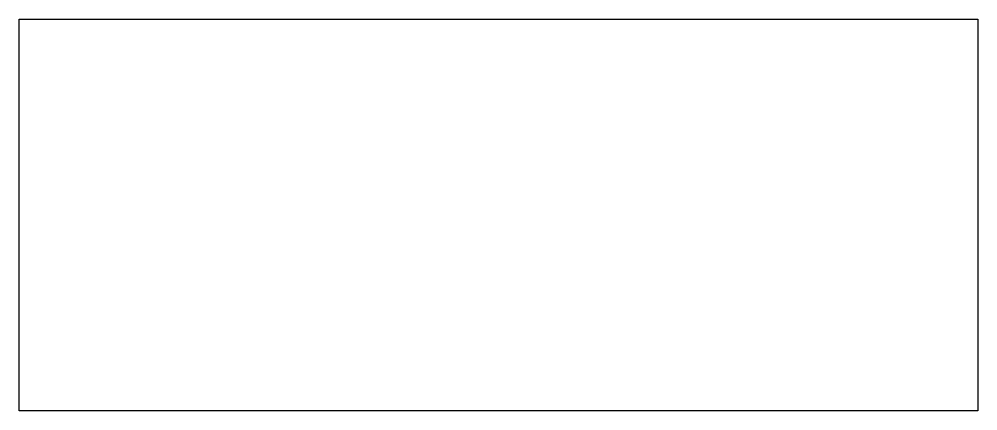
# Model space of a CAD drawing. Header units: millimetres. Extents: x -13 to 170, y -64 to 11.
import ezdxf

# ---------------------------------------------------------------- set-up
doc = ezdxf.new("R2010")
doc.units = ezdxf.units.MM
doc.layers.get('0').update_dxf_attribs({"linetype": 'CONTINUOUS'})

msp = doc.modelspace()

# ---------------------------------------------------------------- linework, layer by layer
msp.add_lwpolyline([(170.46, -64.27), (-13, -64.27), (-13, 10.73), (170.46, 10.73)], close=True)

doc.saveas('drawing.dxf')
